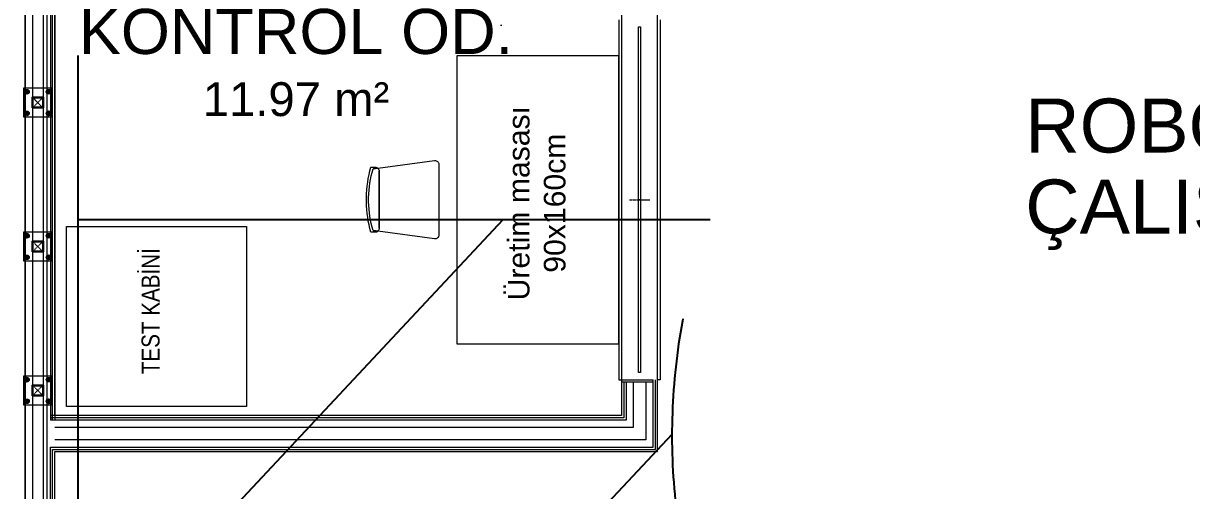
# Model space of a CAD drawing. Header units: centimetres. Extents: x 405464 to 563355, y 50011 to 66875.
# Drawn here: x 511373 to 512022, y 53502 to 53761 of the extents above; entities that cross this region are included whole.
import ezdxf
from ezdxf.enums import TextEntityAlignment as Align

# ---------------------------------------------------------------- set-up
doc = ezdxf.new("R2010")
doc.units = ezdxf.units.CM
for name, pattern in [('CHAIN', [0.3543, 0.2362, -0.0295, 0.0591, -0.0295]), ('DASHDOT', [25.4, 12.7, -6.35, 0, -6.35]), ('DASHED2', [9.525, 6.35, -3.175]), ('HIDDEN', [9.525, 6.35, -3.175]), ('M00$0$CENTER', [50.8, 31.75, -6.35, 6.35, -6.35])]:
    doc.linetypes.add(name, pattern=pattern)
doc.layers.get('0').update_dxf_attribs({"lineweight": 9})
doc.layers.add('-MH_Ad', color=1, linetype='Continuous', lineweight=9, true_color=0xff0000)
doc.layers.add('DV_alçıpanel_duvar_yeni', color=1, linetype='Continuous', lineweight=20, true_color=0xff0000)
for name, color, linetype, lineweight in [('0-KRCN-MİMARİ-220526', 8, 'Continuous', 9), ('A_Aks', 30, 'DASHDOT', 9), ('D_Alcipan_YL', 13, 'BATTING', 13), ('DV_akustik', 31, 'Continuous', 13), ('G_0.09', 254, 'Continuous', 9), ('G_0.13', 145, 'Continuous', 13), ('M00$0$A_Iskelet', 20, 'Continuous', 25), ('M00$0$D_Merkez', 51, 'M00$0$CENTER', 13), ('M00$0$D_Profil', 155, 'Continuous', 15), ('M00$0$MB_Cam', 151, 'Continuous', 15), ('M00_Mahal_No$0$MH_Alan', 51, 'Continuous', 9), ('MH_Alan', 51, 'Continuous', 9), ('TF_Mobilya', 142, 'Continuous', 9)]:
    doc.layers.add(name, color=color, linetype=linetype, lineweight=lineweight)
for name, color, linetype in [('03___PRT_ALL_CURVES', 7, 'Continuous'), ('03__ASM_ALL_CURVES', 7, 'Continuous'), ('TF_Cihaz_yazı', 5, 'Continuous')]:
    doc.layers.add(name, color=color, linetype=linetype)
doc.styles.add('M00_Mahal_No$0$Kalin01', font='swissk.ttf')
doc.styles.add('M00_Mahal_No$0$Normal', font='swiss.ttf')
doc.styles.add('MAHAL', font='swissc.ttf')
doc.styles.add('MP_KAPI_POZ', font='arial.ttf')
doc.linetypes.add('BATTING', pattern='A,0.0001,-0.1,[134,ltypeshp.shx,S=0.1,R=0,X=-0.1,Y=0],-0.2,[134,ltypeshp.shx,S=0.1,R=180,X=0.1,Y=0],-0.1', length=0.4001)

# ---------------------------------------------------------------- blocks, each defined once
blk = doc.blocks.new('a_aks')
at = {"layer": 'A_Aks', "color": 8, "ltscale": 200}
blk.add_line((7280, 5308.05), (7280, -831.11), dxfattribs=at)
blk = doc.blocks.new('mimari_yeni_durum')
at = {"layer": 'A_Aks', "color": 8}
blk.add_blockref('a_aks', (0, 0), dxfattribs=at)
blk = doc.blocks.new('sandalye')
at = {"color": 8, "linetype": 'Continuous'}
for p, q in [((-24.3, 217.5), (-340.6, 175.2)), ((0, -196.2), (0, 196.2)), ((-355.7, 180.9), (-378.7, 180.9)), ((-366.5, 171.7), (-340.6, 175.2)), ((-340.6, 175.2), (-366.5, 171.7)), ((-332.8, -157.9), (-332.8, 157.9)), ((-332.8, 157.9), (-332.8, -157.9)), ((-378.7, -180.9), (-355.7, -180.9)), ((-340.6, -175.2), (-366.5, -171.7)), ((-366.5, -171.7), (-340.6, -175.2)), ((-340.6, -175.2), (-24.3, -217.5))]:
    blk.add_line(p, q, dxfattribs=at)
at = {"color": 8, "linetype": 'HIDDEN', "ltscale": 5}
blk.add_line((-403.2, 12.3), (-403.2, -12.3), dxfattribs=at)
at = {"color": 8, "linetype": 'Continuous'}
for centre, radius, start, end in [((-21.5, 196.2), 21.5, 360, 97.62396), ((276, 0), 679.3, 164.55635, 178.96555), ((222.2, 0), 613.2, 163.7398, 178.85401), ((222.2, 0), 613.2, 163.7398, 178.85401), ((-355.7, 157.9), 23, 48.67066, 90), ((-355.7, 157.9), 23, 0, 48.67066), ((-355.7, 157.9), 23, 0, 48.67066), ((276, 0), 679.3, 181.03445, 195.44365), ((222.2, 0), 613.2, 181.14599, 196.2602), ((222.2, 0), 613.2, 181.14599, 196.2602), ((-355.7, -157.9), 23, 270, 311.32934), ((-355.7, -157.9), 23, 311.32934, 360), ((-355.7, -157.9), 23, 311.32934, 360), ((-21.5, -196.2), 21.5, 262.37604, 0)]:
    blk.add_arc(centre, radius, start, end, dxfattribs=at)
at = {"color": 8, "linetype": 'HIDDEN', "ltscale": 5}
for centre, radius, start, end in [((276, 0), 679.3, 178.96555, 181.03445), ((276, 0), 679.3, 178.96555, 181.03445), ((222.2, 0), 613.2, 178.85401, 181.14599), ((222.2, 0), 613.2, 178.85401, 181.14599)]:
    blk.add_arc(centre, radius, start, end, dxfattribs=at)
blk = doc.blocks.new('A$C64829d13')
at = {"color": 8, "linetype": 'Continuous'}
blk.add_lwpolyline([(242.642, 43.41), (242.642, 30.41), (229.642, 30.41), (229.642, 43.41)], close=True, dxfattribs=at)
at = {"layer": '03___PRT_ALL_CURVES', "color": 8, "linetype": 'Continuous'}
for p, q in [((241.8, 62.715), (211.098, 29.9)), ((209.936, 57.2), (198.897, 45.401)), ((241.8, 29.9), (196.13, 29.9))]:
    blk.add_line(p, q, dxfattribs=at)
at = {"layer": '03__ASM_ALL_CURVES', "color": 8, "linetype": 'DASHED2', "ltscale": 10}
for p, q in [((241.8, 176.8), (241.8, 0)), ((241.8, 146.9), (241.8, 29.9))]:
    blk.add_line(p, q, dxfattribs=at)
blk.add_arc((153.4, 45.5), 45.5, 109.45227, 22.04551, dxfattribs=at)
at = {"layer": 'TF_Mobilya', "color": 8}
blk.add_lwpolyline([(202.735, 18.07), (214.435, 18.07), (214.435, 38.87), (202.735, 38.87)], close=True, dxfattribs=at)
at = {"color": 8, "xscale": -0.01299999999999916, "yscale": 0.01299999999999916, "zscale": 0.01299999999999915}
blk.add_blockref('sandalye', (215.735, 28.47), dxfattribs=at)
at = {"color": 8, "linetype": 'Continuous', "insert": (236.567, 36.519), "char_height": 1.3, "width": 18.29286, "attachment_point": 5, "rotation": 270, "line_spacing_factor": 0.9, "style": 'MAHAL'}
blk.add_mtext('TEST KABİNİ', dxfattribs=at)
at = {"layer": 'TF_Cihaz_yazı', "color": 8, "insert": (173.376, 21.159), "char_height": 3.9, "width": 48.14901, "attachment_point": 1, "rotation": 180, "line_spacing_factor": 0.9, "style": 'MP_KAPI_POZ'}
blk.add_mtext('ROBOT KOL-4\\PÇALIŞMA ALANI', dxfattribs=at)
at = {"layer": 'TF_Mobilya', "color": 8, "style": 'MP_KAPI_POZ'}
for s, p in [('Üretim masası', (209.977, 28.719)), ('90x160cm', (207.377, 28.719))]:
    blk.add_text(s, height=1.56, rotation=270, dxfattribs=at).set_placement(p, align=Align.MIDDLE_CENTER)
blk = doc.blocks.new('M00_Mahal_No$0$MHL')
at = {"color": 0, "linetype": 'ByBlock', "lineweight": -2}
blk.add_lwpolyline([(-100, -5), (-100, -30, 0.414214), (-95, -35), (95, -35, 0.414214), (100, -30), (100, -5, 0.414214), (95, 0), (-95, 0, 0.414214)], format="xyb", close=True, dxfattribs=at)
for tag, height, style, p in [('MAHALNO', 25, 'M00_Mahal_No$0$Kalin01', (0, -17.5)), ('MAHALADI', 40, 'M00_Mahal_No$0$Normal', (0, -67.5))]:
    blk.add_attdef(tag, text='', height=height, dxfattribs=dict(at, style=style)).set_placement(p, align=Align.MIDDLE_CENTER)
at = {"layer": 'M00_Mahal_No$0$MH_Alan', "style": 'M00_Mahal_No$0$Normal'}
blk.add_attdef('ALAN', text='', height=40, dxfattribs=at).set_placement((0, -127.5), align=Align.MIDDLE_CENTER)
blk = doc.blocks.new('A$C17b1b0ad')
at = {"layer": 'MH_Alan', "color": 8}
blk.add_lwpolyline([(7032, 77), (7032, 1261), (7367, 1261), (7367, 1661), (7652.5, 1661), (7652.5, 1620), (7707.5, 1620), (7707.5, 1661), (8849, 1661), (8849, 1620), (8907, 1620), (8907, 88.2)], dxfattribs=at)
blk.add_lwpolyline([(7032, 1661), (7347, 1661), (7347, 1281), (7032, 1281)], close=True, dxfattribs=at)
at = {"layer": '-MH_Ad', "color": 8}
ref = blk.add_blockref('M00_Mahal_No$0$MHL', (7166.02, 1536.87), dxfattribs=dict(at, xscale=0.6272, yscale=0.6272, zscale=0.6272))
ref.add_attrib('MAHALNO', 'A-Z-22', dxfattribs={"layer": '0', "color": 0, "linetype": 'ByBlock', "lineweight": -2, "height": 15.68, "style": 'M00_Mahal_No$0$Kalin01'}).set_placement((7166.02, 1525.9), align=Align.MIDDLE_CENTER)
ref.add_attrib('MAHALADI', 'KONTROL OD.', dxfattribs={"layer": '0', "color": 0, "linetype": 'ByBlock', "lineweight": -2, "height": 25.088, "style": 'M00_Mahal_No$0$Normal'}).set_placement((7166.02, 1494.54), align=Align.MIDDLE_CENTER)
ref.add_attrib('ALAN', '11.97 m²', dxfattribs={"layer": 'M00_Mahal_No$0$MH_Alan', "height": 18.816, "style": 'M00_Mahal_No$0$Normal'}).set_placement((7166.02, 1456.91), align=Align.MIDDLE_CENTER)
blk = doc.blocks.new('*U114')
at = {"ltscale": 40}
blk.add_lwpolyline([(0, 0), (0, 6), (6, 6), (6, 0)], close=True, dxfattribs=at)
at = {"layer": 'M00$0$D_Merkez', "ltscale": 0.015}
for points in [[(0, 0), (6, 6)], [(0, 6), (6, 0)]]:
    blk.add_lwpolyline(points, dxfattribs=at)
at = {"layer": 'M00$0$D_Profil', "ltscale": 40}
blk.add_lwpolyline([(0.4, 0.4), (0.4, 5.6), (5.6, 5.6), (5.6, 0.4)], close=True, dxfattribs=at)
blk = doc.blocks.new('M00$0$h profil')
blk.add_wipeout([(-0.1, -0.2), (-0.1, -0.9), (-0.2, -1.1), (0.2, -1.1), (0.1, -0.9), (0.1, -0.2), (0.2, 0), (-0.2, 0)])
blk.add_lwpolyline([(-0.1, -0.2), (-0.1, -0.9), (-0.2, -1.1), (0.2, -1.1), (0.1, -0.9), (0.1, -0.2), (0.2, 0), (-0.2, 0)], close=True)
blk = doc.blocks.new('duvarlar')
at = {"color": 8}
for points in [[(7030.5, 1447), (7030.5, 1463), (7014.5, 1463), (7014.5, 1447)], [(7030.5, 1367), (7030.5, 1383), (7014.5, 1383), (7014.5, 1367)], [(7030.5, 1287), (7030.5, 1303), (7014.5, 1303), (7014.5, 1287)]]:
    blk.add_lwpolyline(points, close=True, dxfattribs=at)
at = {"layer": 'D_Alcipan_YL', "color": 8, "linetype": 'BATTING', "ltscale": 4}
blk.add_line((7027.5, 1667.5), (7027.5, 77), dxfattribs=at)
at = {"layer": 'DV_akustik', "color": 8}
for p, q in [((7015.5, 1663.5), (7015.5, 88)), ((7364.5, 1263.5), (7364.5, 1301)), ((7367, 1261), (7367, 1301)), ((7029.5, 77), (7029.5, 1263.5)), ((7029.5, 1263.5), (7364.5, 1263.5)), ((7032, 79.5), (7032, 1261)), ((7032, 1261), (7367, 1261))]:
    blk.add_line(p, q, dxfattribs=at)
at = {"layer": 'DV_akustik', "color": 8, "linetype": 'BATTING', "ltscale": 2.5}
for p, q in [((7365.75, 1262.25), (7365.75, 1301)), ((7030.75, 78.25), (7030.75, 1262.25)), ((7030.75, 1262.25), (7365.75, 1262.25))]:
    blk.add_line(p, q, dxfattribs=at)
at = {"layer": 'DV_alçıpanel_duvar_yeni', "color": 8}
for p, q in [((7015.5, 77), (7015.5, 1663.5)), ((7029.5, 1663.5), (7029.5, 1278.5)), ((7030.75, 1278.5), (7030.75, 1662.25)), ((7032, 1661), (7032, 1278.5)), ((7347, 1301), (7347, 1281)), ((7347, 1301), (7364.5, 1301)), ((7347, 1299.75), (7364.5, 1299.75)), ((7348.25, 1299.75), (7348.25, 1279.75)), ((7349.5, 1299.75), (7349.5, 1278.5)), ((7353.5, 1299.75), (7353.5, 1274.5)), ((7360.5, 1299.75), (7360.5, 1267.5)), ((7347, 1281), (7029.5, 1281)), ((7348.25, 1279.75), (7029.5, 1279.75)), ((7349.5, 1278.5), (7029.5, 1278.5)), ((7353.5, 1274.5), (7032, 1274.5)), ((7360.5, 1267.5), (7032, 1267.5))]:
    blk.add_line(p, q, dxfattribs=at)
at = {"layer": 'G_0.09', "color": 8}
for p, q in [((7016.5, 1462.17), (7015.49, 1461.59)), ((7015.49, 1461.59), (7015.49, 1460.41)), ((7017.51, 1461.59), (7016.5, 1462.17)), ((7017.51, 1460.41), (7017.51, 1461.59)), ((7027.49, 1461.59), (7028.5, 1462.17)), ((7027.49, 1460.41), (7027.49, 1461.59)), ((7028.5, 1462.17), (7029.51, 1461.59)), ((7029.51, 1461.59), (7029.51, 1460.41)), ((7015.49, 1460.41), (7016.5, 1459.83)), ((7016.5, 1459.83), (7017.51, 1460.41)), ((7028.5, 1459.83), (7027.49, 1460.41)), ((7029.51, 1460.41), (7028.5, 1459.83)), ((7015.49, 1449.59), (7016.5, 1450.17)), ((7015.49, 1448.41), (7015.49, 1449.59)), ((7016.5, 1447.83), (7015.49, 1448.41)), ((7016.5, 1450.17), (7017.51, 1449.59)), ((7017.51, 1448.41), (7016.5, 1447.83)), ((7017.51, 1449.59), (7017.51, 1448.41)), ((7028.5, 1450.17), (7027.49, 1449.59)), ((7027.49, 1449.59), (7027.49, 1448.41)), ((7027.49, 1448.41), (7028.5, 1447.83)), ((7029.51, 1449.59), (7028.5, 1450.17)), ((7028.5, 1447.83), (7029.51, 1448.41)), ((7029.51, 1448.41), (7029.51, 1449.59)), ((7016.5, 1382.17), (7015.49, 1381.59)), ((7015.49, 1381.59), (7015.49, 1380.41)), ((7015.49, 1380.41), (7016.5, 1379.83)), ((7017.51, 1381.59), (7016.5, 1382.17)), ((7016.5, 1379.83), (7017.51, 1380.41)), ((7017.51, 1380.41), (7017.51, 1381.59)), ((7027.49, 1381.59), (7028.5, 1382.17)), ((7027.49, 1380.41), (7027.49, 1381.59)), ((7028.5, 1379.83), (7027.49, 1380.41)), ((7028.5, 1382.17), (7029.51, 1381.59)), ((7029.51, 1380.41), (7028.5, 1379.83)), ((7029.51, 1381.59), (7029.51, 1380.41)), ((7015.49, 1369.59), (7016.5, 1370.17)), ((7016.5, 1370.17), (7017.51, 1369.59)), ((7028.5, 1370.17), (7027.49, 1369.59)), ((7029.51, 1369.59), (7028.5, 1370.17)), ((7015.49, 1368.41), (7015.49, 1369.59)), ((7016.5, 1367.83), (7015.49, 1368.41)), ((7017.51, 1368.41), (7016.5, 1367.83)), ((7017.51, 1369.59), (7017.51, 1368.41)), ((7027.49, 1369.59), (7027.49, 1368.41)), ((7027.49, 1368.41), (7028.5, 1367.83)), ((7028.5, 1367.83), (7029.51, 1368.41)), ((7029.51, 1368.41), (7029.51, 1369.59)), ((7016.5, 1302.17), (7015.49, 1301.59)), ((7015.49, 1301.59), (7015.49, 1300.41)), ((7015.49, 1300.41), (7016.5, 1299.83)), ((7017.51, 1301.59), (7016.5, 1302.17)), ((7016.5, 1299.83), (7017.51, 1300.41)), ((7017.51, 1300.41), (7017.51, 1301.59)), ((7027.49, 1301.59), (7028.5, 1302.17)), ((7027.49, 1300.41), (7027.49, 1301.59)), ((7028.5, 1299.83), (7027.49, 1300.41)), ((7028.5, 1302.17), (7029.51, 1301.59)), ((7029.51, 1300.41), (7028.5, 1299.83)), ((7029.51, 1301.59), (7029.51, 1300.41)), ((7015.49, 1289.59), (7016.5, 1290.17)), ((7015.49, 1288.41), (7015.49, 1289.59)), ((7016.5, 1287.83), (7015.49, 1288.41)), ((7016.5, 1290.17), (7017.51, 1289.59)), ((7017.51, 1288.41), (7016.5, 1287.83)), ((7017.51, 1289.59), (7017.51, 1288.41)), ((7028.5, 1290.17), (7027.49, 1289.59)), ((7027.49, 1289.59), (7027.49, 1288.41)), ((7027.49, 1288.41), (7028.5, 1287.83)), ((7029.51, 1289.59), (7028.5, 1290.17)), ((7028.5, 1287.83), (7029.51, 1288.41)), ((7029.51, 1288.41), (7029.51, 1289.59))]:
    blk.add_line(p, q, dxfattribs=at)
at = {"layer": 'G_0.09', "color": 8, "linetype": 'CHAIN', "ltscale": 3}
for p, q in [((7015.49, 1461), (7017.51, 1461)), ((7016.5, 1459.83), (7016.5, 1462.17)), ((7029.51, 1461), (7027.49, 1461)), ((7028.5, 1459.83), (7028.5, 1462.17)), ((7015.49, 1449), (7017.51, 1449)), ((7016.5, 1450.17), (7016.5, 1447.83)), ((7029.51, 1449), (7027.49, 1449)), ((7028.5, 1450.17), (7028.5, 1447.83)), ((7015.49, 1381), (7017.51, 1381)), ((7016.5, 1379.83), (7016.5, 1382.17)), ((7029.51, 1381), (7027.49, 1381)), ((7028.5, 1379.83), (7028.5, 1382.17)), ((7016.5, 1370.17), (7016.5, 1367.83)), ((7028.5, 1370.17), (7028.5, 1367.83)), ((7015.49, 1369), (7017.51, 1369)), ((7029.51, 1369), (7027.49, 1369)), ((7015.49, 1301), (7017.51, 1301)), ((7016.5, 1299.83), (7016.5, 1302.17)), ((7029.51, 1301), (7027.49, 1301)), ((7028.5, 1299.83), (7028.5, 1302.17)), ((7015.49, 1289), (7017.51, 1289)), ((7016.5, 1290.17), (7016.5, 1287.83)), ((7029.51, 1289), (7027.49, 1289)), ((7028.5, 1290.17), (7028.5, 1287.83))]:
    blk.add_line(p, q, dxfattribs=at)
at = {"layer": 'G_0.09', "color": 8}
for points in [[(7345.5, 1501), (7345.5, 1301), (7347, 1301)], [(7368.5, 1501), (7368.5, 1301), (7367, 1301)]]:
    blk.add_lwpolyline(points, dxfattribs=at)
for centre, radius in [((7016.5, 1461), 1.28), ((7016.5, 1461), 0.917), ((7016.5, 1461), 0.9), ((7016.5, 1461), 0.693), ((7016.5, 1461), 0.64), ((7016.5, 1461), 0.539), ((7028.5, 1461), 1.28), ((7028.5, 1461), 0.917), ((7028.5, 1461), 0.9), ((7028.5, 1461), 0.693), ((7028.5, 1461), 0.64), ((7028.5, 1461), 0.539), ((7016.5, 1449), 1.28), ((7016.5, 1449), 0.917), ((7016.5, 1449), 0.9), ((7016.5, 1449), 0.693), ((7016.5, 1449), 0.64), ((7016.5, 1449), 0.539), ((7028.5, 1449), 1.28), ((7028.5, 1449), 0.917), ((7028.5, 1449), 0.9), ((7028.5, 1449), 0.693), ((7028.5, 1449), 0.64), ((7028.5, 1449), 0.539), ((7016.5, 1381), 1.28), ((7016.5, 1381), 0.917), ((7016.5, 1381), 0.9), ((7016.5, 1381), 0.693), ((7016.5, 1381), 0.64), ((7016.5, 1381), 0.539), ((7028.5, 1381), 1.28), ((7028.5, 1381), 0.917), ((7028.5, 1381), 0.9), ((7028.5, 1381), 0.693), ((7028.5, 1381), 0.64), ((7028.5, 1381), 0.539), ((7016.5, 1369), 1.28), ((7028.5, 1369), 1.28), ((7016.5, 1369), 0.917), ((7016.5, 1369), 0.9), ((7016.5, 1369), 0.693), ((7016.5, 1369), 0.64), ((7016.5, 1369), 0.539), ((7028.5, 1369), 0.917), ((7028.5, 1369), 0.9), ((7028.5, 1369), 0.693), ((7028.5, 1369), 0.64), ((7028.5, 1369), 0.539), ((7016.5, 1301), 1.28), ((7016.5, 1301), 0.917), ((7016.5, 1301), 0.9), ((7016.5, 1301), 0.693), ((7016.5, 1301), 0.64), ((7016.5, 1301), 0.539), ((7028.5, 1301), 1.28), ((7028.5, 1301), 0.917), ((7028.5, 1301), 0.9), ((7028.5, 1301), 0.693), ((7028.5, 1301), 0.64), ((7028.5, 1301), 0.539), ((7016.5, 1289), 1.28), ((7016.5, 1289), 0.917), ((7016.5, 1289), 0.9), ((7016.5, 1289), 0.693), ((7016.5, 1289), 0.64), ((7016.5, 1289), 0.539), ((7028.5, 1289), 1.28), ((7028.5, 1289), 0.917), ((7028.5, 1289), 0.9), ((7028.5, 1289), 0.693), ((7028.5, 1289), 0.64), ((7028.5, 1289), 0.539)]:
    blk.add_circle(centre, radius, dxfattribs=at)
at = {"layer": 'G_0.09', "color": 8, "linetype": 'Continuous'}
for centre, start, end in [((7016.5, 1461), 18, 198), ((7016.5, 1461), 18, 198), ((7016.5, 1461), 198, 18), ((7016.5, 1461), 198, 18), ((7028.5, 1461), 162, 342), ((7028.5, 1461), 162, 342), ((7028.5, 1461), 342, 162), ((7028.5, 1461), 342, 162), ((7016.5, 1449), 162, 342), ((7016.5, 1449), 162, 342), ((7016.5, 1449), 342, 162), ((7016.5, 1449), 342, 162), ((7028.5, 1449), 18, 198), ((7028.5, 1449), 18, 198), ((7028.5, 1449), 198, 18), ((7028.5, 1449), 198, 18), ((7016.5, 1381), 18, 198), ((7016.5, 1381), 18, 198), ((7016.5, 1381), 198, 18), ((7016.5, 1381), 198, 18), ((7028.5, 1381), 162, 342), ((7028.5, 1381), 162, 342), ((7028.5, 1381), 342, 162), ((7028.5, 1381), 342, 162), ((7016.5, 1369), 162, 342), ((7016.5, 1369), 162, 342), ((7016.5, 1369), 342, 162), ((7016.5, 1369), 342, 162), ((7028.5, 1369), 18, 198), ((7028.5, 1369), 18, 198), ((7028.5, 1369), 198, 18), ((7028.5, 1369), 198, 18), ((7016.5, 1301), 18, 198), ((7016.5, 1301), 18, 198), ((7016.5, 1301), 198, 18), ((7016.5, 1301), 198, 18), ((7028.5, 1301), 162, 342), ((7028.5, 1301), 162, 342), ((7028.5, 1301), 342, 162), ((7028.5, 1301), 342, 162), ((7016.5, 1289), 162, 342), ((7016.5, 1289), 162, 342), ((7016.5, 1289), 342, 162), ((7016.5, 1289), 342, 162), ((7028.5, 1289), 18, 198), ((7028.5, 1289), 18, 198), ((7028.5, 1289), 198, 18), ((7028.5, 1289), 198, 18)]:
    blk.add_arc(centre, 0.72, start, end, dxfattribs=at)
at = {"layer": 'G_0.09', "color": 8}
for centre, start, end in [((7016.5, 1461), 260, 170), ((7028.5, 1461), 10, 280), ((7016.5, 1449), 190, 100), ((7028.5, 1449), 80, 350), ((7016.5, 1381), 260, 170), ((7028.5, 1381), 10, 280), ((7016.5, 1369), 190, 100), ((7028.5, 1369), 80, 350), ((7016.5, 1301), 260, 170), ((7028.5, 1301), 10, 280), ((7016.5, 1289), 190, 100), ((7028.5, 1289), 80, 350)]:
    blk.add_arc(centre, 0.64, start, end, dxfattribs=at)
at = {"layer": 'G_0.13', "color": 8}
for p, q in [((7015.5, 1663.5), (7015.5, 77)), ((7019.5, 1667.5), (7019.5, 77)), ((7025.5, 1667.5), (7025.5, 77))]:
    blk.add_line(p, q, dxfattribs=at)
at = {"layer": 'M00$0$D_Merkez', "color": 8, "ltscale": 0.02}
blk.add_line((7351.38, 1401), (7362.62, 1401), dxfattribs=at)
at = {"layer": 'M00$0$MB_Cam', "color": 8}
blk.add_lwpolyline([(7357.55, 1304.96), (7356.45, 1304.96), (7356.45, 1497.05), (7357.55, 1497.05)], close=True, dxfattribs=at)
at = {"layer": 'M00$0$A_Iskelet', "color": 8}
for p in [(7019.5, 1452), (7019.5, 1372), (7019.5, 1292)]:
    blk.add_blockref('*U114', p, dxfattribs=at)
at = {"color": 8, "xscale": -1, "rotation": 270}
blk.add_blockref('M00$0$h profil', (7357.55, 1401), dxfattribs=at)
blk = doc.blocks.new('A$C9e52caec')
at = {"color": 8, "linetype": 'Continuous'}
blk.add_lwpolyline([(7038.53, 1286.08), (7038.53, 1386.08), (7138.53, 1386.08), (7138.53, 1286.08)], close=True, dxfattribs=at)
at = {"layer": '-MH_Ad', "color": 8}
blk.add_blockref('A$C17b1b0ad', (0, 0), dxfattribs=at)
at = {"color": 8}
blk.add_blockref('mimari_yeni_durum', (0, 0), dxfattribs=at)
at = {"layer": 'DV_alçıpanel_duvar_yeni', "color": 8, "xscale": 7.692307692308199, "yscale": 7.692307692308199, "zscale": 7.692307692308199, "rotation": 180}
blk.add_blockref('A$C64829d13', (8905, 1620), dxfattribs=at)
at = {"color": 8, "linetype": 'Continuous', "insert": (7085.25, 1339.08), "char_height": 10, "width": 140.7143, "attachment_point": 5, "rotation": 90, "line_spacing_factor": 0.9, "style": 'MAHAL'}
blk.add_mtext('TEST KABİNİ', dxfattribs=at)
blk.add_blockref('duvarlar', (0, 0))

msp = doc.modelspace()

# ---------------------------------------------------------------- block references
at = {"layer": '0-KRCN-MİMARİ-220526', "rotation": 359.999999999997}
msp.add_blockref('A$C9e52caec', (504358.27, 52262.37, 74), dxfattribs=at)

doc.saveas('drawing.dxf')
